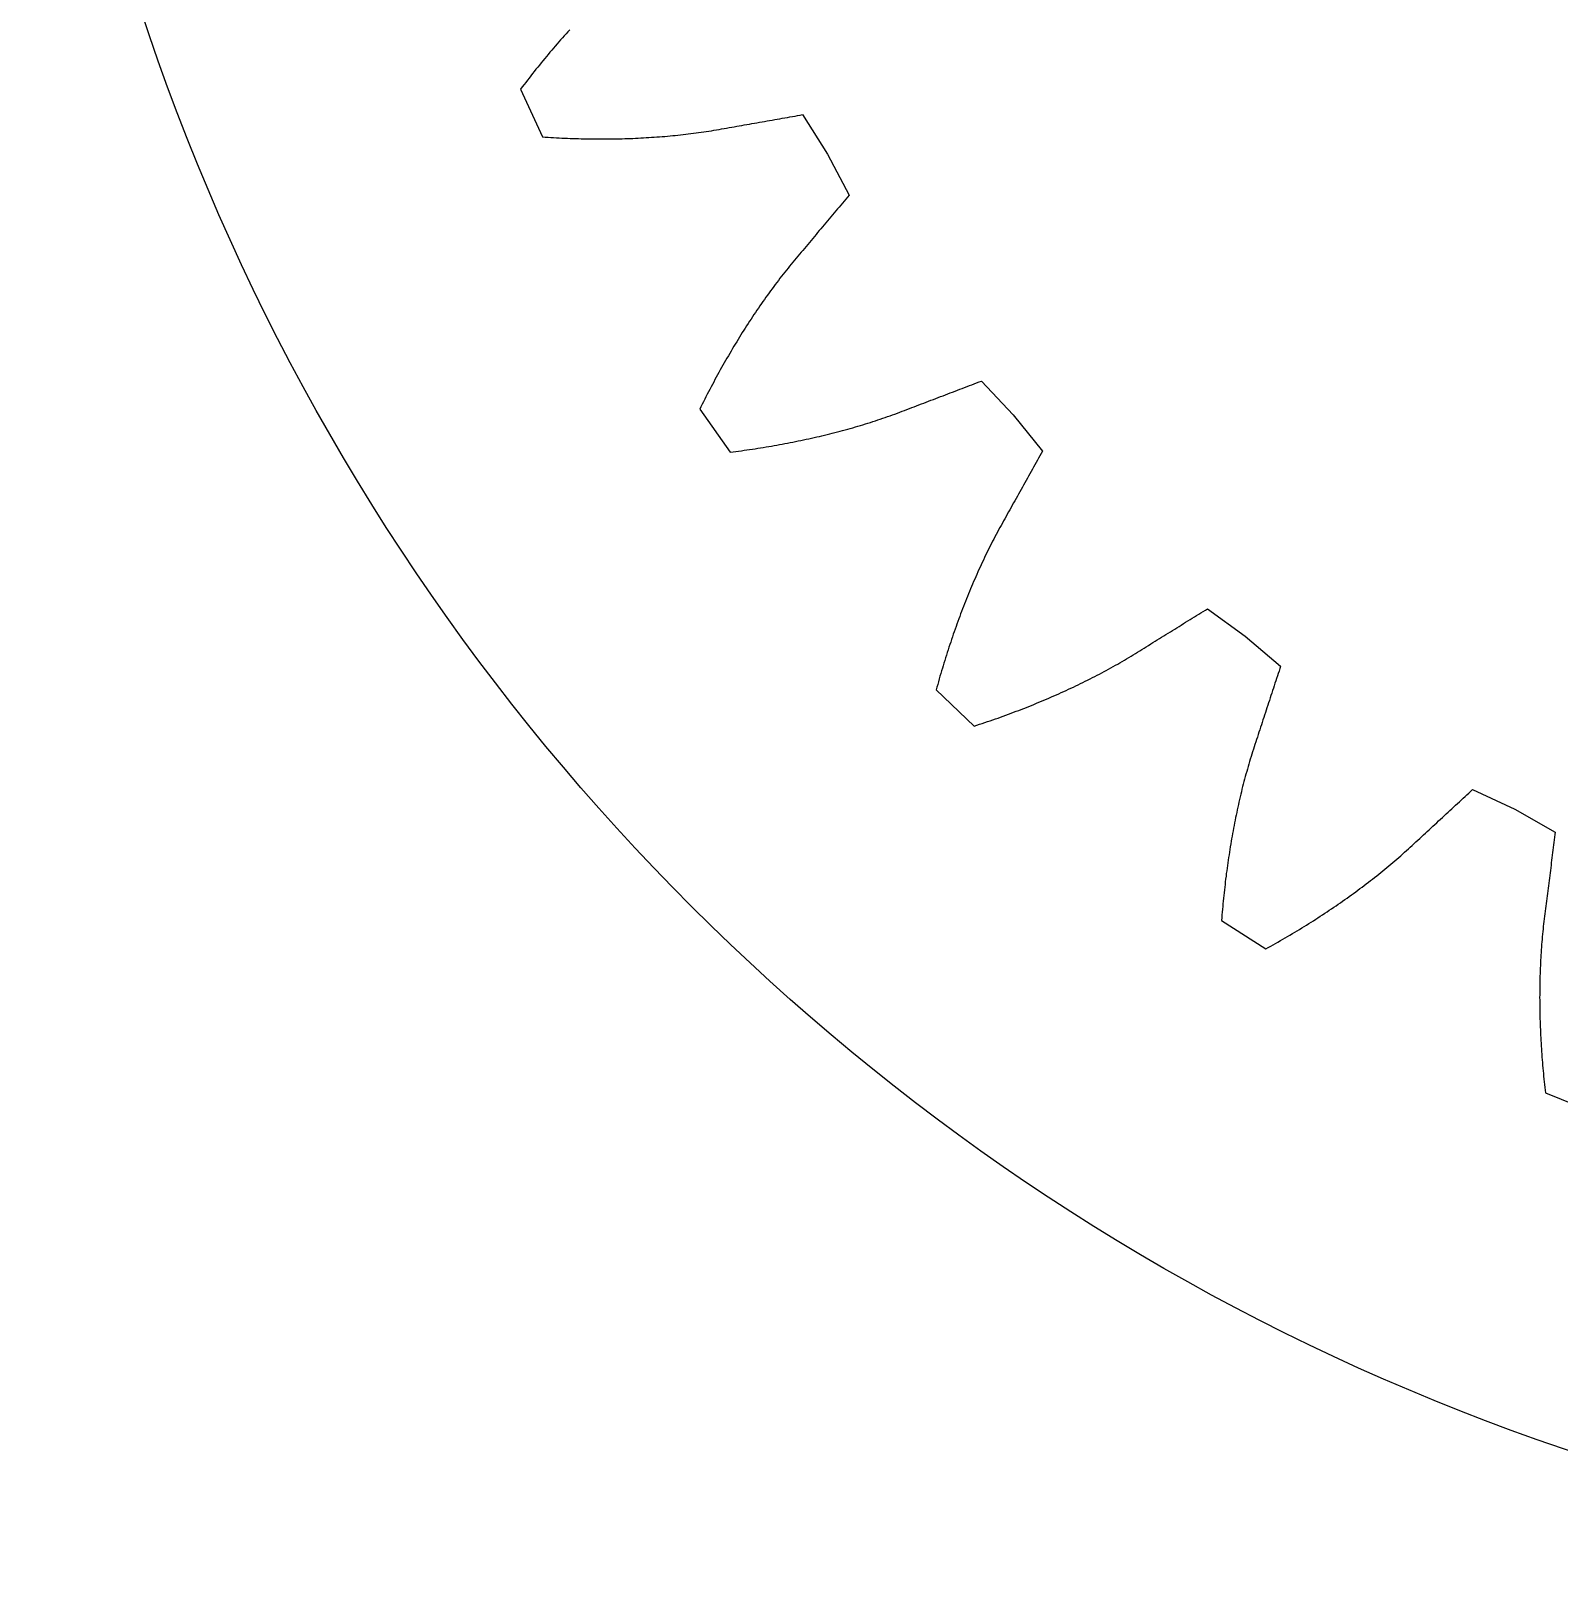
# Model space of a CAD drawing. Header units: metres. Extents: x -83 to 83, y -83 to 83.
# Drawn here: x -83 to -26.8, y -83 to -26.5 of the extents above; entities that cross this region are included whole.
import ezdxf

# ---------------------------------------------------------------- set-up
doc = ezdxf.new("R2010")
doc.units = ezdxf.units.M

msp = doc.modelspace()

# ---------------------------------------------------------------- linework, layer by layer
msp.add_lwpolyline([(-63.175, -26.428), (-63.242, -26.501), (-63.308, -26.576), (-63.375, -26.65), (-63.441, -26.725), (-63.507, -26.8), (-63.573, -26.875), (-63.638, -26.951), (-63.704, -27.027), (-63.769, -27.103), (-63.835, -27.18), (-63.9, -27.257), (-63.964, -27.334), (-64.029, -27.411), (-64.094, -27.489), (-64.158, -27.567), (-64.222, -27.646), (-64.286, -27.725), (-64.35, -27.804), (-64.414, -27.883), (-64.478, -27.963), (-64.541, -28.043), (-64.604, -28.123), (-64.667, -28.204), (-64.73, -28.284), (-64.793, -28.366), (-64.855, -28.447), (-64.918, -28.529), (-64.98, -28.611), (-64.176, -30.373), (-64.073, -30.379), (-63.97, -30.386), (-63.868, -30.392), (-63.765, -30.397), (-63.663, -30.403), (-63.561, -30.408), (-63.459, -30.413), (-63.357, -30.417), (-63.255, -30.421), (-63.153, -30.425), (-63.052, -30.429), (-62.95, -30.432), (-62.849, -30.435), (-62.748, -30.437), (-62.646, -30.439), (-62.545, -30.441), (-62.445, -30.443), (-62.344, -30.444), (-62.243, -30.445), (-62.143, -30.445), (-62.042, -30.446), (-61.942, -30.446), (-61.842, -30.445), (-61.742, -30.444), (-61.642, -30.443), (-61.543, -30.442), (-61.443, -30.44), (-61.344, -30.438), (-61.244, -30.436), (-61.145, -30.433), (-61.046, -30.43), (-60.947, -30.426), (-60.849, -30.423), (-60.75, -30.418), (-60.652, -30.414), (-60.553, -30.409), (-60.455, -30.404), (-60.357, -30.398), (-60.259, -30.393), (-60.162, -30.386), (-60.064, -30.38), (-59.967, -30.373), (-59.87, -30.366), (-59.773, -30.358), (-59.676, -30.35), (-59.579, -30.342), (-59.482, -30.333), (-59.386, -30.324), (-59.29, -30.314), (-59.194, -30.304), (-59.098, -30.294), (-59.002, -30.284), (-58.907, -30.273), (-58.811, -30.261), (-58.716, -30.25), (-58.621, -30.238), (-58.526, -30.225), (-58.431, -30.212), (-58.337, -30.199), (-58.243, -30.185), (-58.149, -30.171), (-58.055, -30.157), (-57.961, -30.142), (-57.868, -30.126), (-57.774, -30.111), (-57.681, -30.095), (-57.588, -30.078), (-57.495, -30.062), (-57.402, -30.045), (-57.309, -30.029), (-57.216, -30.013), (-57.123, -29.996), (-57.03, -29.98), (-56.937, -29.963), (-56.844, -29.947), (-56.751, -29.931), (-56.658, -29.914), (-56.565, -29.898), (-56.472, -29.881), (-56.378, -29.865), (-56.285, -29.848), (-56.192, -29.832), (-56.099, -29.816), (-56.006, -29.799), (-55.913, -29.783), (-55.819, -29.766), (-55.726, -29.75), (-55.633, -29.733), (-55.54, -29.717), (-55.446, -29.701), (-55.353, -29.684), (-55.26, -29.668), (-55.166, -29.651), (-55.073, -29.635), (-54.98, -29.618), (-54.886, -29.602), (-54.793, -29.585), (-54.699, -29.569), (-54.606, -29.552), (-53.694, -31), (-53.694, -31), (-52.896, -32.514), (-52.957, -32.587), (-53.018, -32.659), (-53.079, -32.732), (-53.14, -32.805), (-53.201, -32.877), (-53.262, -32.95), (-53.323, -33.022), (-53.384, -33.095), (-53.445, -33.168), (-53.505, -33.24), (-53.566, -33.313), (-53.627, -33.385), (-53.688, -33.458), (-53.749, -33.53), (-53.81, -33.603), (-53.871, -33.675), (-53.931, -33.748), (-53.992, -33.82), (-54.053, -33.893), (-54.114, -33.965), (-54.175, -34.038), (-54.235, -34.11), (-54.296, -34.182), (-54.357, -34.255), (-54.418, -34.327), (-54.478, -34.4), (-54.539, -34.472), (-54.6, -34.544), (-54.661, -34.617), (-54.721, -34.689), (-54.782, -34.761), (-54.843, -34.834), (-54.903, -34.906), (-54.964, -34.979), (-55.024, -35.052), (-55.084, -35.125), (-55.144, -35.199), (-55.203, -35.273), (-55.263, -35.347), (-55.321, -35.422), (-55.38, -35.497), (-55.439, -35.573), (-55.497, -35.648), (-55.555, -35.725), (-55.613, -35.801), (-55.67, -35.878), (-55.727, -35.955), (-55.784, -36.033), (-55.841, -36.111), (-55.898, -36.189), (-55.954, -36.268), (-56.01, -36.347), (-56.066, -36.426), (-56.122, -36.506), (-56.177, -36.586), (-56.232, -36.666), (-56.287, -36.746), (-56.342, -36.827), (-56.396, -36.908), (-56.45, -36.99), (-56.504, -37.072), (-56.558, -37.154), (-56.612, -37.236), (-56.665, -37.319), (-56.718, -37.402), (-56.771, -37.485), (-56.824, -37.569), (-56.876, -37.653), (-56.928, -37.737), (-56.98, -37.821), (-57.032, -37.906), (-57.083, -37.991), (-57.135, -38.076), (-57.186, -38.162), (-57.237, -38.248), (-57.287, -38.334), (-57.338, -38.421), (-57.388, -38.507), (-57.438, -38.594), (-57.488, -38.682), (-57.537, -38.769), (-57.586, -38.857), (-57.636, -38.945), (-57.684, -39.034), (-57.733, -39.122), (-57.782, -39.211), (-57.83, -39.301), (-57.878, -39.39), (-57.925, -39.48), (-57.973, -39.57), (-58.02, -39.66), (-58.067, -39.751), (-58.114, -39.841), (-58.161, -39.932), (-58.208, -40.024), (-58.254, -40.115), (-58.3, -40.207), (-58.346, -40.299), (-58.391, -40.391), (-57.268, -41.969), (-57.166, -41.956), (-57.064, -41.943), (-56.962, -41.929), (-56.86, -41.916), (-56.759, -41.902), (-56.657, -41.887), (-56.556, -41.873), (-56.455, -41.858), (-56.355, -41.843), (-56.254, -41.827), (-56.154, -41.811), (-56.053, -41.795), (-55.953, -41.779), (-55.853, -41.762), (-55.754, -41.745), (-55.654, -41.728), (-55.555, -41.71), (-55.456, -41.692), (-55.357, -41.674), (-55.258, -41.656), (-55.159, -41.637), (-55.061, -41.618), (-54.963, -41.599), (-54.865, -41.579), (-54.767, -41.559), (-54.669, -41.539), (-54.572, -41.518), (-54.475, -41.497), (-54.378, -41.476), (-54.281, -41.455), (-54.184, -41.433), (-54.088, -41.411), (-53.991, -41.388), (-53.895, -41.366), (-53.8, -41.343), (-53.704, -41.319), (-53.609, -41.296), (-53.514, -41.272), (-53.419, -41.247), (-53.324, -41.223), (-53.229, -41.198), (-53.135, -41.173), (-53.041, -41.147), (-52.947, -41.121), (-52.854, -41.095), (-52.76, -41.069), (-52.667, -41.042), (-52.574, -41.015), (-52.481, -40.987), (-52.389, -40.959), (-52.297, -40.931), (-52.205, -40.903), (-52.113, -40.874), (-52.021, -40.845), (-51.93, -40.815), (-51.839, -40.785), (-51.748, -40.755), (-51.658, -40.724), (-51.568, -40.693), (-51.478, -40.662), (-51.388, -40.631), (-51.298, -40.599), (-51.209, -40.566), (-51.12, -40.534), (-51.032, -40.5), (-50.943, -40.467), (-50.855, -40.433), (-50.767, -40.4), (-50.679, -40.366), (-50.591, -40.332), (-50.502, -40.299), (-50.414, -40.265), (-50.326, -40.231), (-50.238, -40.197), (-50.149, -40.164), (-50.061, -40.13), (-49.973, -40.096), (-49.884, -40.062), (-49.796, -40.029), (-49.708, -39.995), (-49.619, -39.961), (-49.531, -39.927), (-49.442, -39.894), (-49.354, -39.86), (-49.266, -39.826), (-49.177, -39.792), (-49.089, -39.758), (-49, -39.725), (-48.912, -39.691), (-48.823, -39.657), (-48.735, -39.623), (-48.646, -39.589), (-48.558, -39.556), (-48.469, -39.522), (-48.381, -39.488), (-48.292, -39.454), (-48.204, -39.42), (-48.115, -39.386), (-48.026, -39.353), (-46.856, -40.601), (-46.856, -40.601), (-45.787, -41.937), (-45.833, -42.02), (-45.879, -42.103), (-45.925, -42.186), (-45.971, -42.269), (-46.017, -42.351), (-46.064, -42.434), (-46.11, -42.517), (-46.156, -42.6), (-46.202, -42.683), (-46.248, -42.765), (-46.294, -42.848), (-46.34, -42.931), (-46.386, -43.014), (-46.432, -43.096), (-46.478, -43.179), (-46.524, -43.262), (-46.57, -43.344), (-46.616, -43.427), (-46.662, -43.51), (-46.708, -43.592), (-46.754, -43.675), (-46.8, -43.758), (-46.846, -43.84), (-46.892, -43.923), (-46.938, -44.005), (-46.984, -44.088), (-47.03, -44.171), (-47.076, -44.253), (-47.121, -44.336), (-47.167, -44.418), (-47.213, -44.501), (-47.259, -44.583), (-47.305, -44.666), (-47.351, -44.748), (-47.396, -44.831), (-47.441, -44.915), (-47.486, -44.998), (-47.53, -45.082), (-47.574, -45.167), (-47.618, -45.251), (-47.662, -45.336), (-47.705, -45.422), (-47.748, -45.507), (-47.79, -45.593), (-47.832, -45.679), (-47.874, -45.765), (-47.916, -45.852), (-47.957, -45.939), (-47.998, -46.026), (-48.039, -46.114), (-48.079, -46.202), (-48.119, -46.29), (-48.159, -46.378), (-48.199, -46.467), (-48.238, -46.556), (-48.277, -46.645), (-48.316, -46.735), (-48.354, -46.824), (-48.392, -46.914), (-48.43, -47.005), (-48.467, -47.095), (-48.505, -47.186), (-48.542, -47.277), (-48.578, -47.368), (-48.615, -47.46), (-48.651, -47.552), (-48.687, -47.644), (-48.722, -47.736), (-48.758, -47.829), (-48.793, -47.921), (-48.828, -48.014), (-48.862, -48.108), (-48.896, -48.201), (-48.93, -48.295), (-48.964, -48.389), (-48.997, -48.483), (-49.03, -48.578), (-49.063, -48.672), (-49.096, -48.767), (-49.128, -48.862), (-49.16, -48.958), (-49.192, -49.053), (-49.224, -49.149), (-49.255, -49.245), (-49.286, -49.341), (-49.317, -49.438), (-49.347, -49.535), (-49.377, -49.632), (-49.407, -49.729), (-49.437, -49.826), (-49.466, -49.924), (-49.495, -50.022), (-49.524, -50.12), (-49.553, -50.218), (-49.581, -50.316), (-49.609, -50.415), (-49.637, -50.514), (-49.665, -50.613), (-49.692, -50.712), (-48.29, -52.049), (-48.192, -52.017), (-48.095, -51.984), (-47.997, -51.952), (-47.9, -51.919), (-47.803, -51.886), (-47.706, -51.853), (-47.61, -51.819), (-47.513, -51.786), (-47.417, -51.752), (-47.322, -51.717), (-47.226, -51.683), (-47.131, -51.648), (-47.035, -51.613), (-46.94, -51.578), (-46.846, -51.542), (-46.751, -51.506), (-46.657, -51.47), (-46.563, -51.434), (-46.469, -51.397), (-46.376, -51.361), (-46.283, -51.324), (-46.19, -51.286), (-46.097, -51.249), (-46.004, -51.211), (-45.912, -51.173), (-45.82, -51.134), (-45.728, -51.096), (-45.637, -51.057), (-45.545, -51.018), (-45.454, -50.978), (-45.364, -50.939), (-45.273, -50.899), (-45.183, -50.858), (-45.093, -50.818), (-45.003, -50.777), (-44.914, -50.736), (-44.825, -50.695), (-44.736, -50.653), (-44.647, -50.612), (-44.559, -50.57), (-44.471, -50.527), (-44.383, -50.485), (-44.295, -50.442), (-44.208, -50.399), (-44.121, -50.355), (-44.034, -50.311), (-43.948, -50.267), (-43.862, -50.223), (-43.776, -50.179), (-43.691, -50.134), (-43.605, -50.089), (-43.52, -50.043), (-43.436, -49.998), (-43.351, -49.952), (-43.267, -49.905), (-43.184, -49.859), (-43.1, -49.812), (-43.017, -49.765), (-42.934, -49.717), (-42.852, -49.67), (-42.77, -49.622), (-42.688, -49.573), (-42.607, -49.525), (-42.526, -49.476), (-42.445, -49.426), (-42.364, -49.377), (-42.284, -49.327), (-42.204, -49.277), (-42.124, -49.227), (-42.043, -49.178), (-41.963, -49.128), (-41.883, -49.078), (-41.803, -49.028), (-41.722, -48.978), (-41.642, -48.929), (-41.562, -48.879), (-41.481, -48.829), (-41.401, -48.779), (-41.321, -48.729), (-41.24, -48.679), (-41.16, -48.63), (-41.079, -48.58), (-40.999, -48.53), (-40.919, -48.48), (-40.838, -48.43), (-40.758, -48.38), (-40.677, -48.33), (-40.597, -48.28), (-40.516, -48.23), (-40.436, -48.18), (-40.355, -48.13), (-40.275, -48.08), (-40.194, -48.03), (-40.114, -47.981), (-40.033, -47.931), (-39.953, -47.881), (-39.872, -47.831), (-39.792, -47.781), (-39.711, -47.731), (-38.326, -48.735), (-38.326, -48.735), (-37.023, -49.845), (-37.052, -49.935), (-37.082, -50.025), (-37.112, -50.115), (-37.141, -50.205), (-37.171, -50.295), (-37.2, -50.385), (-37.23, -50.475), (-37.26, -50.565), (-37.289, -50.655), (-37.319, -50.745), (-37.348, -50.835), (-37.378, -50.925), (-37.407, -51.015), (-37.437, -51.105), (-37.466, -51.195), (-37.496, -51.285), (-37.525, -51.375), (-37.555, -51.464), (-37.584, -51.554), (-37.614, -51.644), (-37.643, -51.734), (-37.673, -51.824), (-37.702, -51.914), (-37.732, -52.003), (-37.761, -52.093), (-37.791, -52.183), (-37.82, -52.273), (-37.85, -52.363), (-37.879, -52.452), (-37.909, -52.542), (-37.938, -52.632), (-37.968, -52.721), (-37.997, -52.811), (-38.026, -52.901), (-38.055, -52.991), (-38.084, -53.081), (-38.112, -53.172), (-38.139, -53.263), (-38.167, -53.354), (-38.194, -53.445), (-38.22, -53.537), (-38.247, -53.629), (-38.272, -53.721), (-38.298, -53.813), (-38.323, -53.906), (-38.348, -53.999), (-38.372, -54.092), (-38.396, -54.185), (-38.42, -54.278), (-38.444, -54.372), (-38.467, -54.466), (-38.489, -54.56), (-38.512, -54.654), (-38.534, -54.749), (-38.555, -54.844), (-38.577, -54.939), (-38.598, -55.034), (-38.619, -55.129), (-38.639, -55.225), (-38.659, -55.321), (-38.679, -55.417), (-38.698, -55.513), (-38.717, -55.609), (-38.736, -55.706), (-38.754, -55.803), (-38.773, -55.9), (-38.79, -55.997), (-38.808, -56.094), (-38.825, -56.192), (-38.842, -56.289), (-38.858, -56.387), (-38.875, -56.486), (-38.89, -56.584), (-38.906, -56.682), (-38.921, -56.781), (-38.936, -56.88), (-38.951, -56.979), (-38.965, -57.078), (-38.979, -57.177), (-38.993, -57.277), (-39.007, -57.377), (-39.02, -57.476), (-39.032, -57.577), (-39.045, -57.677), (-39.057, -57.777), (-39.069, -57.878), (-39.081, -57.978), (-39.092, -58.079), (-39.103, -58.18), (-39.114, -58.282), (-39.124, -58.383), (-39.134, -58.485), (-39.144, -58.586), (-39.154, -58.688), (-39.163, -58.79), (-39.172, -58.892), (-39.18, -58.995), (-39.189, -59.097), (-39.197, -59.2), (-37.567, -60.247), (-37.477, -60.197), (-37.387, -60.147), (-37.298, -60.097), (-37.209, -60.046), (-37.12, -59.995), (-37.031, -59.944), (-36.943, -59.893), (-36.854, -59.842), (-36.766, -59.79), (-36.679, -59.738), (-36.591, -59.686), (-36.504, -59.634), (-36.418, -59.582), (-36.331, -59.529), (-36.245, -59.476), (-36.159, -59.423), (-36.073, -59.37), (-35.988, -59.317), (-35.903, -59.263), (-35.818, -59.209), (-35.733, -59.155), (-35.649, -59.101), (-35.565, -59.046), (-35.481, -58.992), (-35.398, -58.937), (-35.315, -58.882), (-35.232, -58.826), (-35.149, -58.771), (-35.067, -58.715), (-34.985, -58.659), (-34.904, -58.603), (-34.822, -58.547), (-34.741, -58.49), (-34.661, -58.434), (-34.58, -58.377), (-34.5, -58.319), (-34.421, -58.262), (-34.341, -58.204), (-34.262, -58.147), (-34.183, -58.088), (-34.105, -58.03), (-34.027, -57.972), (-33.949, -57.913), (-33.871, -57.854), (-33.794, -57.795), (-33.717, -57.736), (-33.641, -57.676), (-33.564, -57.616), (-33.489, -57.556), (-33.413, -57.496), (-33.338, -57.436), (-33.263, -57.375), (-33.189, -57.314), (-33.115, -57.253), (-33.041, -57.192), (-32.967, -57.13), (-32.894, -57.069), (-32.822, -57.007), (-32.749, -56.944), (-32.678, -56.882), (-32.606, -56.819), (-32.535, -56.756), (-32.464, -56.693), (-32.394, -56.63), (-32.324, -56.566), (-32.254, -56.502), (-32.185, -56.438), (-32.115, -56.374), (-32.046, -56.31), (-31.977, -56.246), (-31.907, -56.182), (-31.838, -56.118), (-31.768, -56.053), (-31.699, -55.989), (-31.63, -55.925), (-31.56, -55.861), (-31.491, -55.797), (-31.421, -55.733), (-31.352, -55.669), (-31.282, -55.604), (-31.213, -55.54), (-31.143, -55.476), (-31.074, -55.412), (-31.004, -55.348), (-30.935, -55.283), (-30.865, -55.219), (-30.796, -55.155), (-30.726, -55.091), (-30.657, -55.026), (-30.587, -54.962), (-30.517, -54.898), (-30.448, -54.834), (-30.378, -54.769), (-30.309, -54.705), (-30.239, -54.641), (-30.169, -54.576), (-30.1, -54.512), (-30.03, -54.448), (-29.96, -54.383), (-28.41, -55.108), (-28.41, -55.108), (-26.921, -55.95), (-26.933, -56.044), (-26.945, -56.139), (-26.957, -56.233), (-26.969, -56.327), (-26.981, -56.421), (-26.993, -56.515), (-27.005, -56.609), (-27.017, -56.703), (-27.029, -56.797), (-27.041, -56.891), (-27.053, -56.985), (-27.065, -57.078), (-27.077, -57.172), (-27.089, -57.266), (-27.101, -57.36), (-27.113, -57.454), (-27.125, -57.548), (-27.137, -57.642), (-27.149, -57.736), (-27.16, -57.829), (-27.172, -57.923), (-27.184, -58.017), (-27.196, -58.111), (-27.208, -58.205), (-27.22, -58.298), (-27.232, -58.392), (-27.244, -58.486), (-27.256, -58.579), (-27.268, -58.673), (-27.28, -58.767), (-27.292, -58.86), (-27.304, -58.954), (-27.316, -59.048), (-27.328, -59.142), (-27.339, -59.235), (-27.35, -59.33), (-27.36, -59.424), (-27.37, -59.518), (-27.38, -59.613), (-27.389, -59.708), (-27.398, -59.803), (-27.406, -59.898), (-27.414, -59.993), (-27.422, -60.089), (-27.429, -60.184), (-27.436, -60.28), (-27.442, -60.376), (-27.448, -60.472), (-27.454, -60.569), (-27.459, -60.665), (-27.464, -60.762), (-27.468, -60.858), (-27.472, -60.955), (-27.476, -61.052), (-27.479, -61.149), (-27.482, -61.247), (-27.485, -61.344), (-27.487, -61.442), (-27.489, -61.539), (-27.491, -61.637), (-27.492, -61.735), (-27.493, -61.833), (-27.493, -61.932), (-27.494, -62.03), (-27.493, -62.129), (-27.493, -62.227), (-27.492, -62.326), (-27.491, -62.425), (-27.489, -62.524), (-27.487, -62.623), (-27.485, -62.722), (-27.482, -62.822), (-27.479, -62.921), (-27.476, -63.021), (-27.472, -63.121), (-27.468, -63.221), (-27.464, -63.321), (-27.459, -63.421), (-27.454, -63.521), (-27.449, -63.621), (-27.443, -63.722), (-27.437, -63.822), (-27.431, -63.923), (-27.424, -64.024), (-27.417, -64.125), (-27.41, -64.226), (-27.402, -64.327), (-27.394, -64.428), (-27.386, -64.529), (-27.377, -64.631), (-27.368, -64.732), (-27.359, -64.834), (-27.349, -64.936), (-27.339, -65.037), (-27.329, -65.139), (-27.318, -65.241), (-27.307, -65.344), (-27.296, -65.446), (-27.285, -65.548), (-25.487, -66.268)])
msp.add_circle((0, 0), 83)

doc.saveas('drawing.dxf')
